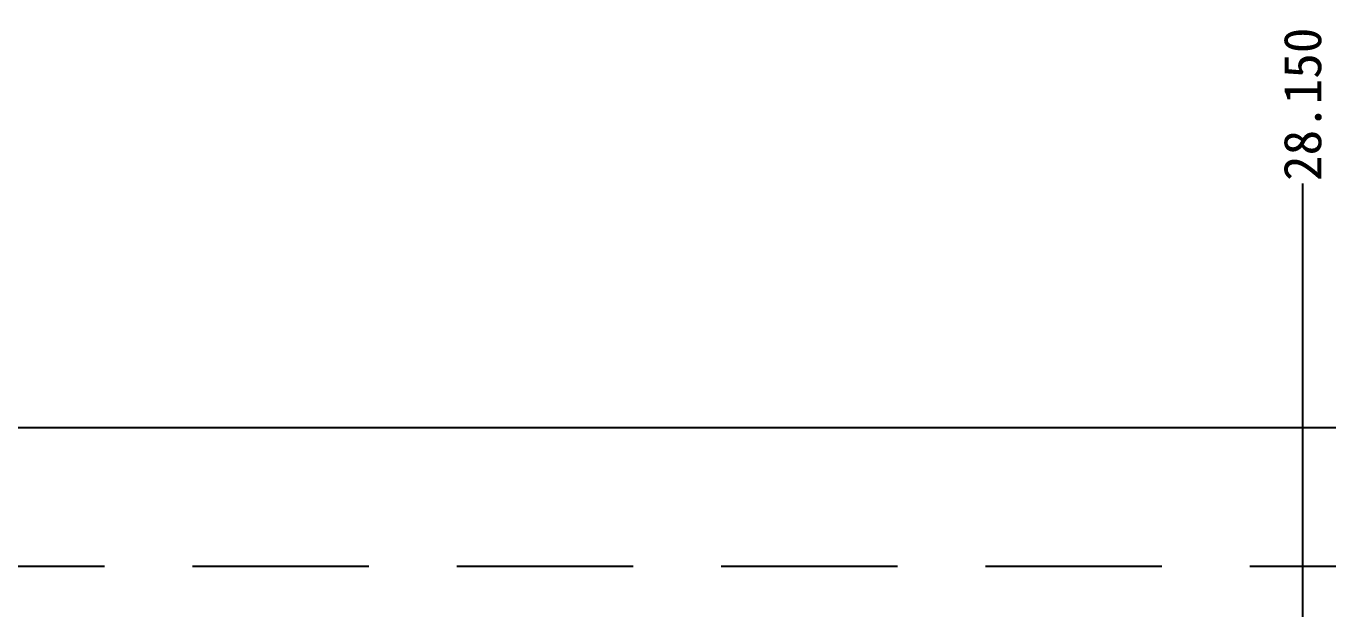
# Model space of a CAD drawing. Extents: x 741 to 839, y -25 to 98.
# Drawn here: x 793.53 to 821.24, y 85.8 to 98.21 of the extents above; entities that cross this region are included whole.
import ezdxf

# ---------------------------------------------------------------- set-up
doc = ezdxf.new("R2010")
doc.units = 0
doc.linetypes.add('HIDDEN', pattern=[0.375, 0.25, -0.125])
doc.layers.add('1D', color=4, linetype='Continuous')
doc.layers.add('top', color=7, linetype='Continuous', lineweight=25)
doc.layers.add('标注线', color=3, linetype='Continuous', lineweight=9)
doc.styles.get("Standard").update_dxf_attribs({"font": ''})
doc.styles.get('Standard').set_extended_font_data('SimSun')
doc.dimstyles.new('ISO-25', dxfattribs={"dimtxt": 0.05, "dimasz": 0.01, "dimexe": 0.05, "dimexo": 0.05, "dimgap": 0.005, "dimtad": 1, "dimdec": 3, "dimdsep": 46, "dimtxsty": 'Standard', "dimcen": 2.5, "dimadec": 0, "dimazin": 0, "dimtfac": 1, "dimtdec": 3, "dimtmove": 0, "dimatfit": 3, "dimfxl": 1, "dimarcsym": 0})

# ---------------------------------------------------------------- blocks, each defined once
blk = doc.blocks.new('*D9')
at = {"layer": 'Defpoints', "color": 0, "transparency": 16777216}
for p in [(823.452, 94.852), (823.452, 88.276), (792.552, 55.711)]:
    blk.add_point(p, dxfattribs=at)
at = {"layer": '标注线', "color": 0, "lineweight": -2, "transparency": 16777216}
blk.add_line((823.452, 88.286), (823.452, 94.852), dxfattribs=at)
at = {"layer": '标注线', "color": 0, "transparency": 16777216, "insert": (823.452, 96.536), "char_height": 0.8, "attachment_point": 5, "rotation": 90}
blk.add_mtext('30.900', dxfattribs=at)
blk = doc.blocks.new('*D10')
at = {"layer": 'Defpoints', "color": 0, "transparency": 16777216}
for p in [(820.702, 94.852), (820.702, 84.961), (792.552, 55.711)]:
    blk.add_point(p, dxfattribs=at)
at = {"layer": '标注线', "color": 0, "lineweight": -2, "transparency": 16777216}
blk.add_line((820.702, 84.971), (820.702, 94.852), dxfattribs=at)
at = {"layer": '标注线', "color": 0, "transparency": 16777216, "insert": (820.702, 96.54), "char_height": 0.8, "attachment_point": 5, "rotation": 90}
blk.add_mtext('28.150', dxfattribs=at)

msp = doc.modelspace()

# ---------------------------------------------------------------- linework, layer by layer
at = {"layer": '1D', "color": 2, "linetype": 'HIDDEN', "ltscale": 15}
msp.add_line((757.7018, 86.7107, 0.1909), (823.4518, 86.7107, 0.1909), dxfattribs=at)
at = {"layer": 'top'}
msp.add_line((758.7018, 89.6607, 0.1909), (823.4518, 89.6607, 0.1909), dxfattribs=at)

# ---------------------------------------------------------------- dimensions: what is measured, and where the dimension line sits
at = {"layer": '标注线', "color": 4}
for feature_location, offset, picture, middle in [((820.7018, 84.9607, 0.1909), (0, 9.8913), '*D10', (820.7018, 96.54, 0.1909)), ((823.4518, 88.2757, 0.1909), (0, 6.5763), '*D9', (823.4518, 96.5356, 0.1909))]:
    dim = msp.add_ordinate_dim(feature_location=feature_location, offset=offset, dtype=1, origin=(792.5518, 55.7107, 0.1909), dimstyle='ISO-25', override={"dimtxt": 0.8, "dimasz": 0.02, "dimexe": 0.02, "dimexo": 0.01, "dimgap": 0.03, "dimtad": 0, "dimdec": 3, "dimzin": 0, "dimdsep": 46}, dxfattribs=at)
    dim.commit()
    dim.dimension.update_dxf_attribs({"geometry": picture, "text_midpoint": middle})

doc.saveas('drawing.dxf')
